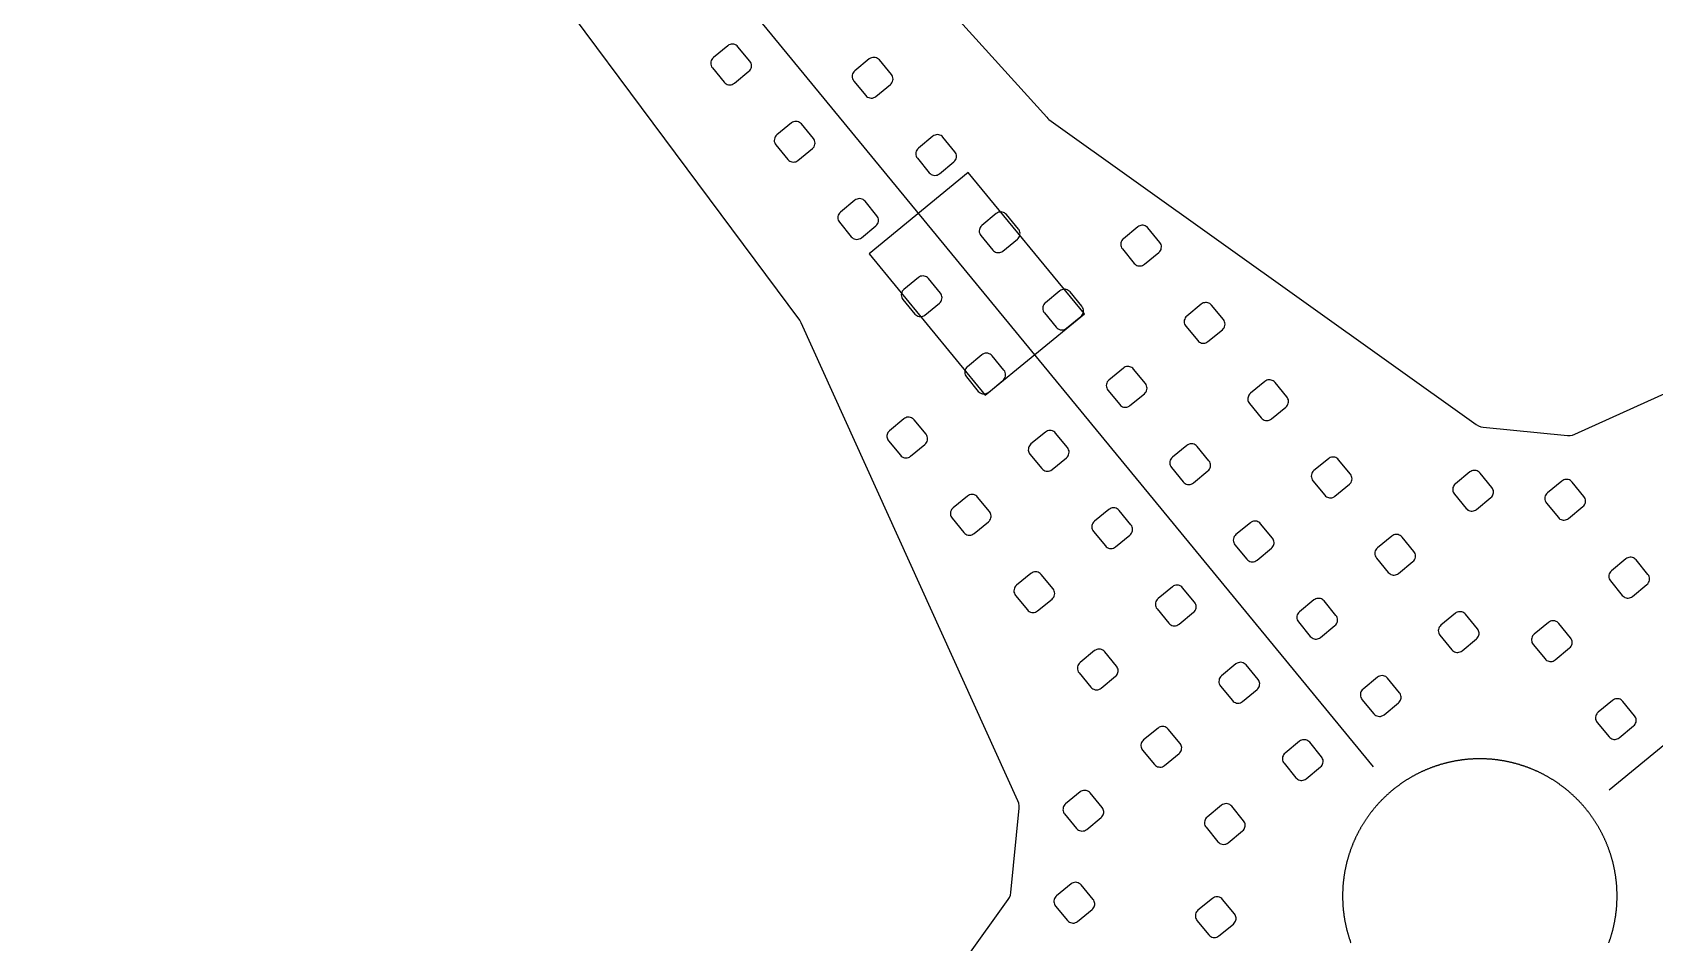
# Model space of a CAD drawing. Header units: millimetres. Extents: x -573 to 573, y -334 to 241.
# Drawn here: x -532.7 to -307.6, y -6.5 to 119.9 of the extents above; entities that cross this region are included whole.
import ezdxf

# ---------------------------------------------------------------- set-up
doc = ezdxf.new("R2010")
doc.units = ezdxf.units.MM
for name, color, linetype in [('LED_STRIP', 30, 'Continuous'), ('OUTLINE', 7, 'Continuous'), ('SENSOR_UNDER', 6, 'Continuous')]:
    doc.layers.add(name, color=color, linetype=linetype)

msp = doc.modelspace()

# ---------------------------------------------------------------- linework, layer by layer
at = {"layer": 'LED_STRIP'}
for points in [[(-346.59, 17.96), (-520.44, 229.61)], [(-313.87, 14.75), (-102.22, 188.61)]]:
    msp.add_lwpolyline(points, dxfattribs=at)
at = {"layer": 'OUTLINE'}
for points in [[(-511.71, 240.39), (-391.95, 108.13), (-391.8, 107.98), (-391.63, 107.85), (-332.34, 65.46), (-332.04, 65.28), (-331.71, 65.16), (-331.37, 65.09), (-319.65, 63.94), (-319.3, 63.94), (-318.96, 64), (-318.63, 64.11), (-252.23, 94.18)], [(-439.68, -59.8), (-397.29, -0.5), (-397.11, -0.2), (-397.11, -0.2), (-396.99, 0.13), (-396.93, 0.47), (-395.78, 12.18), (-395.78, 12.53), (-395.83, 12.88), (-395.95, 13.2), (-426.02, 79.6), (-426.11, 79.79), (-426.23, 79.97), (-532.71, 223.14)], [(-313.93, -6.52), (-313.91, -6.44), (-313.88, -6.36), (-313.85, -6.28), (-313.82, -6.2), (-313.8, -6.12), (-313.77, -6.04), (-313.74, -5.97), (-313.72, -5.89), (-313.69, -5.81), (-313.67, -5.73), (-313.64, -5.65), (-313.62, -5.57), (-313.59, -5.49), (-313.57, -5.41), (-313.55, -5.33), (-313.52, -5.25), (-313.5, -5.17), (-313.48, -5.09), (-313.46, -5.01), (-313.43, -4.93), (-313.41, -4.85), (-313.39, -4.77), (-313.37, -4.69), (-313.35, -4.61), (-313.33, -4.53), (-313.31, -4.45), (-313.29, -4.37), (-313.27, -4.29), (-313.26, -4.2), (-313.24, -4.12), (-313.22, -4.04), (-313.2, -3.96), (-313.19, -3.88), (-313.17, -3.8), (-313.15, -3.72), (-313.14, -3.63), (-313.12, -3.55), (-313.1, -3.47), (-313.09, -3.39), (-313.08, -3.31), (-313.06, -3.23), (-313.05, -3.14), (-313.03, -3.06), (-313.02, -2.98), (-313.01, -2.9), (-313, -2.82), (-312.98, -2.73), (-312.97, -2.65), (-312.96, -2.57), (-312.95, -2.49), (-312.94, -2.4), (-312.93, -2.32), (-312.92, -2.24), (-312.91, -2.16), (-312.9, -2.07), (-312.89, -1.99), (-312.88, -1.91), (-312.87, -1.83), (-312.87, -1.74), (-312.86, -1.66), (-312.85, -1.58), (-312.84, -1.49), (-312.84, -1.41), (-312.83, -1.33), (-312.83, -1.25), (-312.82, -1.16), (-312.82, -1.08), (-312.81, -1), (-312.81, -0.91), (-312.8, -0.83), (-312.8, -0.75), (-312.8, -0.66), (-312.79, -0.58), (-312.79, -0.5), (-312.79, -0.42), (-312.79, -0.33), (-312.79, -0.25), (-312.79, -0.17), (-312.79, -0.08), (-312.79, 0), (-312.79, 0.08), (-312.79, 0.17), (-312.79, 0.17), (-312.79, 0.25), (-312.79, 0.33), (-312.79, 0.42), (-312.79, 0.5), (-312.79, 0.58), (-312.8, 0.66), (-312.8, 0.75), (-312.8, 0.83), (-312.81, 0.91), (-312.81, 1), (-312.82, 1.08), (-312.82, 1.16), (-312.83, 1.25), (-312.83, 1.33), (-312.84, 1.41), (-312.84, 1.49), (-312.85, 1.58), (-312.86, 1.66), (-312.87, 1.74), (-312.87, 1.83), (-312.88, 1.91), (-312.89, 1.99), (-312.9, 2.07), (-312.91, 2.16), (-312.92, 2.24), (-312.93, 2.32), (-312.94, 2.4), (-312.95, 2.49), (-312.96, 2.57), (-312.97, 2.65), (-312.98, 2.73), (-313, 2.82), (-313.01, 2.9), (-313.02, 2.98), (-313.03, 3.06), (-313.05, 3.14), (-313.06, 3.23), (-313.08, 3.31), (-313.09, 3.39), (-313.1, 3.47), (-313.12, 3.55), (-313.14, 3.63), (-313.15, 3.72), (-313.17, 3.8), (-313.19, 3.88), (-313.2, 3.96), (-313.22, 4.04), (-313.24, 4.12), (-313.26, 4.2), (-313.27, 4.29), (-313.29, 4.37), (-313.31, 4.45), (-313.33, 4.53), (-313.35, 4.61), (-313.37, 4.69), (-313.39, 4.77), (-313.41, 4.85), (-313.43, 4.93), (-313.46, 5.01), (-313.48, 5.09), (-313.5, 5.17), (-313.52, 5.25), (-313.55, 5.33), (-313.57, 5.41), (-313.59, 5.49), (-313.62, 5.57), (-313.64, 5.65), (-313.67, 5.73), (-313.69, 5.81), (-313.72, 5.89), (-313.74, 5.97), (-313.77, 6.04), (-313.8, 6.12), (-313.82, 6.2), (-313.85, 6.28), (-313.88, 6.36), (-313.91, 6.44), (-313.93, 6.52), (-313.96, 6.59), (-313.99, 6.67), (-314.02, 6.75), (-314.05, 6.83), (-314.08, 6.9), (-314.11, 6.98), (-314.14, 7.06), (-314.17, 7.14), (-314.2, 7.21), (-314.24, 7.29), (-314.27, 7.37), (-314.3, 7.44), (-314.33, 7.52), (-314.37, 7.6), (-314.4, 7.67), (-314.43, 7.75), (-314.47, 7.82), (-314.5, 7.9), (-314.54, 7.98), (-314.57, 8.05), (-314.61, 8.13), (-314.64, 8.2), (-314.68, 8.28), (-314.71, 8.35), (-314.75, 8.43), (-314.79, 8.5), (-314.82, 8.57), (-314.86, 8.65), (-314.9, 8.72), (-314.94, 8.8), (-314.98, 8.87), (-315.02, 8.94), (-315.05, 9.02), (-315.09, 9.09), (-315.13, 9.16), (-315.17, 9.24), (-315.21, 9.31), (-315.26, 9.38), (-315.3, 9.45), (-315.34, 9.53), (-315.38, 9.6), (-315.42, 9.67), (-315.46, 9.74), (-315.51, 9.81), (-315.55, 9.88), (-315.59, 9.95), (-315.64, 10.02), (-315.68, 10.09), (-315.72, 10.17), (-315.77, 10.24), (-315.81, 10.31), (-315.86, 10.38), (-315.9, 10.44), (-315.95, 10.51), (-316, 10.58), (-316.04, 10.65), (-316.09, 10.72), (-316.14, 10.79), (-316.18, 10.86), (-316.23, 10.93), (-316.28, 10.99), (-316.33, 11.06), (-316.38, 11.13), (-316.42, 11.2), (-316.47, 11.26), (-316.52, 11.33), (-316.57, 11.4), (-316.62, 11.46), (-316.67, 11.53), (-316.72, 11.6), (-316.77, 11.66), (-316.82, 11.73), (-316.88, 11.79), (-316.93, 11.86), (-316.98, 11.92), (-317.03, 11.99), (-317.08, 12.05), (-317.14, 12.12), (-317.19, 12.18), (-317.24, 12.25), (-317.3, 12.31), (-317.35, 12.37), (-317.4, 12.44), (-317.46, 12.5), (-317.51, 12.56), (-317.57, 12.62), (-317.62, 12.69), (-317.68, 12.75), (-317.73, 12.81), (-317.79, 12.87), (-317.85, 12.93), (-317.9, 12.99), (-317.96, 13.05), (-318.02, 13.11), (-318.07, 13.17), (-318.13, 13.23), (-318.19, 13.29), (-318.25, 13.35), (-318.31, 13.41), (-318.37, 13.47), (-318.42, 13.53), (-318.48, 13.59), (-318.54, 13.65), (-318.6, 13.7), (-318.66, 13.76), (-318.72, 13.82), (-318.78, 13.88), (-318.84, 13.93), (-318.9, 13.99), (-318.97, 14.05), (-319.03, 14.1), (-319.09, 14.16), (-319.15, 14.21), (-319.21, 14.27), (-319.28, 14.32), (-319.34, 14.38), (-319.4, 14.43), (-319.46, 14.49), (-319.53, 14.54), (-319.59, 14.59), (-319.65, 14.65), (-319.72, 14.7), (-319.78, 14.75), (-319.85, 14.8), (-319.91, 14.86), (-319.98, 14.91), (-320.04, 14.96), (-320.11, 15.01), (-320.17, 15.06), (-320.24, 15.11), (-320.31, 15.16), (-320.37, 15.21), (-320.44, 15.26), (-320.5, 15.31), (-320.57, 15.36), (-320.64, 15.41), (-320.71, 15.46), (-320.77, 15.51), (-320.84, 15.56), (-320.91, 15.6), (-320.98, 15.65), (-321.05, 15.7), (-321.11, 15.75), (-321.18, 15.79), (-321.25, 15.84), (-321.32, 15.89), (-321.39, 15.93), (-321.46, 15.98), (-321.53, 16.02), (-321.6, 16.07), (-321.67, 16.11), (-321.74, 16.16), (-321.81, 16.2), (-321.88, 16.24), (-321.95, 16.29), (-322.02, 16.33), (-322.1, 16.37), (-322.17, 16.41), (-322.24, 16.46), (-322.31, 16.5), (-322.38, 16.54), (-322.46, 16.58), (-322.53, 16.62), (-322.6, 16.66), (-322.67, 16.7), (-322.75, 16.74), (-322.82, 16.78), (-322.89, 16.82), (-322.97, 16.86), (-323.04, 16.9), (-323.11, 16.94), (-323.19, 16.97), (-323.26, 17.01), (-323.34, 17.05), (-323.41, 17.09), (-323.48, 17.12), (-323.56, 17.16), (-323.63, 17.19), (-323.71, 17.23), (-323.78, 17.27), (-323.86, 17.3), (-323.94, 17.33), (-324.01, 17.37), (-324.09, 17.4), (-324.16, 17.44), (-324.24, 17.47), (-324.32, 17.5), (-324.39, 17.54), (-324.47, 17.57), (-324.55, 17.6), (-324.62, 17.63), (-324.7, 17.66), (-324.78, 17.69), (-324.85, 17.72), (-324.93, 17.75), (-325.01, 17.78), (-325.09, 17.81), (-325.16, 17.84), (-325.24, 17.87), (-325.32, 17.9), (-325.4, 17.93), (-325.48, 17.96), (-325.56, 17.98), (-325.63, 18.01), (-325.71, 18.04), (-325.79, 18.07), (-325.87, 18.09), (-325.95, 18.12), (-326.03, 18.14), (-326.11, 18.17), (-326.19, 18.19), (-326.27, 18.22), (-326.35, 18.24), (-326.43, 18.27), (-326.51, 18.29), (-326.58, 18.31), (-326.66, 18.33), (-326.74, 18.36), (-326.83, 18.38), (-326.91, 18.4), (-326.99, 18.42), (-327.07, 18.44), (-327.15, 18.46), (-327.23, 18.48), (-327.31, 18.5), (-327.39, 18.52), (-327.47, 18.54), (-327.55, 18.56), (-327.63, 18.58), (-327.71, 18.6), (-327.79, 18.62), (-327.88, 18.63), (-327.96, 18.65), (-328.04, 18.67), (-328.12, 18.68), (-328.2, 18.7), (-328.28, 18.72), (-328.36, 18.73), (-328.45, 18.75), (-328.53, 18.76), (-328.61, 18.77), (-328.69, 18.79), (-328.77, 18.8), (-328.86, 18.82), (-328.94, 18.83), (-329.02, 18.84), (-329.1, 18.85), (-329.18, 18.86), (-329.27, 18.88), (-329.35, 18.89), (-329.43, 18.9), (-329.51, 18.91), (-329.6, 18.92), (-329.68, 18.93), (-329.76, 18.94), (-329.84, 18.95), (-329.93, 18.95), (-330.01, 18.96), (-330.09, 18.97), (-330.18, 18.98), (-330.26, 18.98), (-330.34, 18.99), (-330.42, 19), (-330.51, 19), (-330.59, 19.01), (-330.67, 19.01), (-330.76, 19.02), (-330.84, 19.02), (-330.92, 19.03), (-331, 19.03), (-331.09, 19.04), (-331.17, 19.04), (-331.25, 19.04), (-331.34, 19.04), (-331.42, 19.05), (-331.5, 19.05), (-331.59, 19.05), (-331.67, 19.05), (-331.75, 19.05), (-331.84, 19.05), (-331.92, 19.05), (-332, 19.05), (-332.09, 19.05), (-332.17, 19.05), (-332.25, 19.05), (-332.33, 19.04), (-332.42, 19.04), (-332.5, 19.04), (-332.58, 19.04), (-332.67, 19.03), (-332.75, 19.03), (-332.83, 19.02), (-332.92, 19.02), (-333, 19.01), (-333.08, 19.01), (-333.16, 19), (-333.25, 19), (-333.33, 18.99), (-333.41, 18.98), (-333.5, 18.98), (-333.58, 18.97), (-333.66, 18.96), (-333.74, 18.95), (-333.83, 18.95), (-333.91, 18.94), (-333.99, 18.93), (-334.07, 18.92), (-334.16, 18.91), (-334.24, 18.9), (-334.32, 18.89), (-334.4, 18.88), (-334.49, 18.86), (-334.57, 18.85), (-334.65, 18.84), (-334.73, 18.83), (-334.82, 18.82), (-334.9, 18.8), (-334.98, 18.79), (-335.06, 18.77), (-335.14, 18.76), (-335.23, 18.75), (-335.31, 18.73), (-335.39, 18.72), (-335.47, 18.7), (-335.55, 18.68), (-335.63, 18.67), (-335.72, 18.65), (-335.8, 18.63), (-335.88, 18.62), (-335.96, 18.6), (-336.04, 18.58), (-336.12, 18.56), (-336.2, 18.54), (-336.28, 18.52), (-336.36, 18.5), (-336.44, 18.48), (-336.53, 18.46), (-336.61, 18.44), (-336.69, 18.42), (-336.77, 18.4), (-336.85, 18.38), (-336.93, 18.36), (-337.01, 18.33), (-337.09, 18.31), (-337.17, 18.29), (-337.25, 18.27), (-337.33, 18.24), (-337.41, 18.22), (-337.48, 18.19), (-337.56, 18.17), (-337.64, 18.14), (-337.72, 18.12), (-337.8, 18.09), (-337.88, 18.07), (-337.96, 18.04), (-338.04, 18.01), (-338.12, 17.98), (-338.19, 17.96), (-338.27, 17.93), (-338.35, 17.9), (-338.43, 17.87), (-338.51, 17.84), (-338.59, 17.81), (-338.66, 17.78), (-338.74, 17.75), (-338.82, 17.72), (-338.89, 17.69), (-338.97, 17.66), (-339.05, 17.63), (-339.13, 17.6), (-339.2, 17.57), (-339.28, 17.54), (-339.36, 17.5), (-339.43, 17.47), (-339.51, 17.44), (-339.58, 17.4), (-339.66, 17.37), (-339.74, 17.33), (-339.81, 17.3), (-339.89, 17.27), (-339.96, 17.23), (-340.04, 17.19), (-340.11, 17.16), (-340.19, 17.12), (-340.26, 17.09), (-340.34, 17.05), (-340.41, 17.01), (-340.48, 16.97), (-340.56, 16.94), (-340.63, 16.9), (-340.71, 16.86), (-340.78, 16.82), (-340.85, 16.78), (-340.93, 16.74), (-341, 16.7), (-341.07, 16.66), (-341.14, 16.62), (-341.22, 16.58), (-341.29, 16.54), (-341.36, 16.5), (-341.43, 16.46), (-341.5, 16.41), (-341.58, 16.37), (-341.65, 16.33), (-341.72, 16.29), (-341.79, 16.24), (-341.86, 16.2), (-341.93, 16.16), (-342, 16.11), (-342.07, 16.07), (-342.14, 16.02), (-342.21, 15.98), (-342.28, 15.93), (-342.35, 15.89), (-342.42, 15.84), (-342.49, 15.79), (-342.56, 15.75), (-342.63, 15.7), (-342.69, 15.65), (-342.76, 15.6), (-342.83, 15.56), (-342.9, 15.51), (-342.97, 15.46), (-343.03, 15.41), (-343.1, 15.36), (-343.17, 15.31), (-343.23, 15.26), (-343.3, 15.21), (-343.37, 15.16), (-343.43, 15.11), (-343.5, 15.06), (-343.56, 15.01), (-343.63, 14.96), (-343.69, 14.91), (-343.76, 14.86), (-343.82, 14.8), (-343.89, 14.75), (-343.95, 14.7), (-344.02, 14.65), (-344.08, 14.59), (-344.14, 14.54), (-344.21, 14.49), (-344.27, 14.43), (-344.33, 14.38), (-344.4, 14.32), (-344.46, 14.27), (-344.52, 14.21), (-344.58, 14.16), (-344.64, 14.1), (-344.71, 14.05), (-344.77, 13.99), (-344.83, 13.93), (-344.89, 13.88), (-344.95, 13.82), (-345.01, 13.76), (-345.07, 13.7), (-345.13, 13.65), (-345.19, 13.59), (-345.25, 13.53), (-345.31, 13.47), (-345.36, 13.41), (-345.42, 13.35), (-345.48, 13.29), (-345.54, 13.23), (-345.6, 13.17), (-345.65, 13.11), (-345.71, 13.05), (-345.77, 12.99), (-345.82, 12.93), (-345.88, 12.87), (-345.94, 12.81), (-345.99, 12.75), (-346.05, 12.69), (-346.1, 12.62), (-346.16, 12.56), (-346.21, 12.5), (-346.27, 12.44), (-346.32, 12.37), (-346.38, 12.31), (-346.43, 12.25), (-346.48, 12.18), (-346.54, 12.12), (-346.59, 12.05), (-346.64, 11.99), (-346.69, 11.92), (-346.74, 11.86), (-346.8, 11.79), (-346.85, 11.73), (-346.9, 11.66), (-346.95, 11.6), (-347, 11.53), (-347.05, 11.46), (-347.1, 11.4), (-347.15, 11.33), (-347.2, 11.26), (-347.25, 11.2), (-347.3, 11.13), (-347.34, 11.06), (-347.39, 10.99), (-347.44, 10.93), (-347.49, 10.86), (-347.54, 10.79), (-347.58, 10.72), (-347.63, 10.65), (-347.68, 10.58), (-347.72, 10.51), (-347.77, 10.44), (-347.81, 10.38), (-347.86, 10.31), (-347.9, 10.24), (-347.95, 10.17), (-347.99, 10.09), (-348.04, 10.02), (-348.08, 9.95), (-348.12, 9.88), (-348.16, 9.81), (-348.21, 9.74), (-348.25, 9.67), (-348.29, 9.6), (-348.33, 9.53), (-348.38, 9.45), (-348.42, 9.38), (-348.46, 9.31), (-348.5, 9.24), (-348.54, 9.16), (-348.58, 9.09), (-348.62, 9.02), (-348.66, 8.94), (-348.69, 8.87), (-348.73, 8.8), (-348.77, 8.72), (-348.81, 8.65), (-348.85, 8.57), (-348.88, 8.5), (-348.92, 8.43), (-348.96, 8.35), (-348.99, 8.28), (-349.03, 8.2), (-349.07, 8.13), (-349.1, 8.05), (-349.14, 7.98), (-349.17, 7.9), (-349.2, 7.82), (-349.24, 7.75), (-349.27, 7.67), (-349.31, 7.6), (-349.34, 7.52), (-349.37, 7.44), (-349.4, 7.37), (-349.44, 7.29), (-349.47, 7.21), (-349.5, 7.14), (-349.53, 7.06), (-349.56, 6.98), (-349.59, 6.9), (-349.62, 6.83), (-349.65, 6.75), (-349.68, 6.67), (-349.71, 6.59), (-349.74, 6.52), (-349.77, 6.44), (-349.79, 6.36), (-349.82, 6.28), (-349.85, 6.2), (-349.87, 6.12), (-349.9, 6.04), (-349.93, 5.97), (-349.95, 5.89), (-349.98, 5.81), (-350, 5.73), (-350.03, 5.65), (-350.05, 5.57), (-350.08, 5.49), (-350.1, 5.41), (-350.12, 5.33), (-350.15, 5.25), (-350.17, 5.17), (-350.19, 5.09), (-350.22, 5.01), (-350.24, 4.93), (-350.26, 4.85), (-350.28, 4.77), (-350.3, 4.69), (-350.32, 4.61), (-350.34, 4.53), (-350.36, 4.45), (-350.38, 4.37), (-350.4, 4.29), (-350.42, 4.2), (-350.43, 4.12), (-350.45, 4.04), (-350.47, 3.96), (-350.49, 3.88), (-350.5, 3.8), (-350.52, 3.72), (-350.54, 3.63), (-350.55, 3.55), (-350.57, 3.47), (-350.58, 3.39), (-350.6, 3.31), (-350.61, 3.23), (-350.62, 3.14), (-350.64, 3.06), (-350.65, 2.98), (-350.66, 2.9), (-350.68, 2.82), (-350.69, 2.73), (-350.7, 2.65), (-350.71, 2.57), (-350.72, 2.49), (-350.73, 2.4), (-350.74, 2.32), (-350.75, 2.24), (-350.76, 2.16), (-350.77, 2.07), (-350.78, 1.99), (-350.79, 1.91), (-350.8, 1.83), (-350.81, 1.74), (-350.81, 1.66), (-350.82, 1.58), (-350.83, 1.49), (-350.83, 1.41), (-350.84, 1.33), (-350.85, 1.25), (-350.85, 1.16), (-350.86, 1.08), (-350.86, 1), (-350.86, 0.91), (-350.87, 0.83), (-350.87, 0.75), (-350.87, 0.66), (-350.88, 0.58), (-350.88, 0.5), (-350.88, 0.42), (-350.88, 0.33), (-350.88, 0.25), (-350.89, 0.17), (-350.89, 0.08), (-350.89, 0), (-350.89, -0.08), (-350.89, -0.17), (-350.88, -0.25), (-350.88, -0.33), (-350.88, -0.42), (-350.88, -0.5), (-350.88, -0.58), (-350.87, -0.66), (-350.87, -0.75), (-350.87, -0.83), (-350.86, -0.91), (-350.86, -1), (-350.86, -1.08), (-350.85, -1.16), (-350.85, -1.25), (-350.84, -1.33), (-350.83, -1.41), (-350.83, -1.49), (-350.82, -1.58), (-350.81, -1.66), (-350.81, -1.74), (-350.8, -1.83), (-350.79, -1.91), (-350.78, -1.99), (-350.77, -2.07), (-350.76, -2.16), (-350.75, -2.24), (-350.74, -2.32), (-350.73, -2.4), (-350.72, -2.49), (-350.71, -2.57), (-350.7, -2.65), (-350.69, -2.73), (-350.68, -2.82), (-350.66, -2.9), (-350.65, -2.98), (-350.64, -3.06), (-350.62, -3.14), (-350.61, -3.23), (-350.6, -3.31), (-350.58, -3.39), (-350.57, -3.47), (-350.55, -3.55), (-350.54, -3.63), (-350.52, -3.72), (-350.5, -3.8), (-350.49, -3.88), (-350.47, -3.96), (-350.45, -4.04), (-350.43, -4.12), (-350.42, -4.2), (-350.4, -4.29), (-350.38, -4.37), (-350.36, -4.45), (-350.34, -4.53), (-350.32, -4.61), (-350.3, -4.69), (-350.28, -4.77), (-350.26, -4.85), (-350.24, -4.93), (-350.22, -5.01), (-350.19, -5.09), (-350.17, -5.17), (-350.15, -5.25), (-350.12, -5.33), (-350.1, -5.41), (-350.08, -5.49), (-350.05, -5.57), (-350.03, -5.65), (-350, -5.73), (-349.98, -5.81), (-349.95, -5.89), (-349.93, -5.97), (-349.9, -6.04), (-349.87, -6.12), (-349.85, -6.2), (-349.82, -6.28), (-349.79, -6.36), (-349.77, -6.44), (-349.74, -6.52)]]:
    msp.add_lwpolyline(points, dxfattribs=at)
for points in [[(-436.28, 112.71), (-436.11, 112.66), (-435.94, 112.65), (-435.76, 112.66), (-435.59, 112.7), (-435.44, 112.77), (-435.29, 112.87), (-433.28, 114.52), (-433.16, 114.65), (-433.06, 114.79), (-432.98, 114.94), (-432.93, 115.11), (-432.92, 115.29), (-432.93, 115.46), (-432.97, 115.63), (-433.05, 115.79), (-433.14, 115.93), (-434.8, 117.94), (-434.92, 118.06), (-435.06, 118.17), (-435.22, 118.24), (-435.38, 118.29), (-435.56, 118.31), (-435.73, 118.29), (-435.9, 118.25), (-436.06, 118.18), (-436.2, 118.08), (-438.21, 116.43), (-438.34, 116.31), (-438.44, 116.16), (-438.51, 116.01), (-438.56, 115.84), (-438.58, 115.67), (-438.56, 115.49), (-438.52, 115.32), (-438.45, 115.16), (-438.35, 115.02), (-436.7, 113.01), (-436.58, 112.89), (-436.44, 112.79), (-436.28, 112.71)], [(-416.64, 110.86), (-416.48, 110.82), (-416.3, 110.8), (-416.13, 110.81), (-415.96, 110.86), (-415.8, 110.93), (-415.66, 111.03), (-413.65, 112.68), (-413.52, 112.8), (-413.42, 112.94), (-413.35, 113.1), (-413.3, 113.27), (-413.28, 113.44), (-413.3, 113.61), (-413.34, 113.78), (-413.41, 113.94), (-413.51, 114.08), (-415.16, 116.09), (-415.28, 116.22), (-415.43, 116.32), (-415.58, 116.4), (-415.75, 116.44), (-415.92, 116.46), (-416.1, 116.45), (-416.27, 116.4), (-416.42, 116.33), (-416.57, 116.23), (-418.58, 114.58), (-418.7, 114.46), (-418.8, 114.32), (-418.88, 114.16), (-418.93, 113.99), (-418.94, 113.82), (-418.93, 113.65), (-418.89, 113.48), (-418.81, 113.32), (-418.72, 113.17), (-417.07, 111.17), (-416.94, 111.04), (-416.8, 110.94), (-416.64, 110.86)], [(-427.3, 101.93), (-427.12, 101.91), (-426.95, 101.93), (-426.78, 101.97), (-426.62, 102.04), (-426.48, 102.14), (-424.47, 103.79), (-424.34, 103.91), (-424.24, 104.05), (-424.17, 104.21), (-424.12, 104.38), (-424.1, 104.55), (-424.12, 104.73), (-424.16, 104.9), (-424.23, 105.05), (-424.33, 105.2), (-425.98, 107.21), (-426.1, 107.33), (-426.24, 107.43), (-426.4, 107.51), (-426.57, 107.56), (-426.74, 107.57), (-426.92, 107.56), (-427.08, 107.52), (-427.24, 107.44), (-427.39, 107.35), (-429.4, 105.7), (-429.52, 105.57), (-429.62, 105.43), (-429.7, 105.27), (-429.74, 105.11), (-429.76, 104.93), (-429.75, 104.76), (-429.7, 104.59), (-429.63, 104.43), (-429.53, 104.29), (-427.88, 102.28), (-427.76, 102.15), (-427.62, 102.05), (-427.46, 101.98), (-427.3, 101.93)], [(-407.83, 100.13), (-407.66, 100.08), (-407.49, 100.07), (-407.31, 100.08), (-407.14, 100.12), (-406.99, 100.2), (-406.84, 100.29), (-404.83, 101.94), (-404.71, 102.07), (-404.61, 102.21), (-404.53, 102.37), (-404.49, 102.53), (-404.47, 102.71), (-404.48, 102.88), (-404.52, 103.05), (-404.6, 103.21), (-404.7, 103.35), (-406.35, 105.36), (-406.47, 105.49), (-406.61, 105.59), (-406.77, 105.66), (-406.93, 105.71), (-407.11, 105.73), (-407.28, 105.71), (-407.45, 105.67), (-407.61, 105.6), (-407.75, 105.5), (-409.76, 103.85), (-409.89, 103.73), (-409.99, 103.59), (-410.06, 103.43), (-410.11, 103.26), (-410.13, 103.09), (-410.11, 102.91), (-410.07, 102.74), (-410, 102.59), (-409.9, 102.44), (-408.25, 100.43), (-408.13, 100.31), (-407.99, 100.21), (-407.83, 100.13)], [(-418.65, 91.25), (-418.48, 91.2), (-418.31, 91.18), (-418.13, 91.19), (-417.96, 91.24), (-417.8, 91.31), (-417.66, 91.41), (-415.65, 93.06), (-415.53, 93.18), (-415.43, 93.32), (-415.35, 93.48), (-415.3, 93.65), (-415.29, 93.82), (-415.3, 93.99), (-415.34, 94.16), (-415.42, 94.32), (-415.51, 94.47), (-417.16, 96.48), (-417.29, 96.6), (-417.43, 96.7), (-417.58, 96.78), (-417.75, 96.82), (-417.93, 96.84), (-418.1, 96.83), (-418.27, 96.78), (-418.43, 96.71), (-418.57, 96.61), (-420.58, 94.96), (-420.7, 94.84), (-420.81, 94.7), (-420.88, 94.54), (-420.93, 94.37), (-420.95, 94.2), (-420.93, 94.03), (-420.89, 93.86), (-420.82, 93.7), (-420.72, 93.56), (-419.07, 91.55), (-418.95, 91.42), (-418.8, 91.32), (-418.65, 91.25)], [(-398.76, 89.34), (-398.6, 89.34), (-398.45, 89.36), (-398.3, 89.4), (-398.16, 89.47), (-398.03, 89.56), (-396.02, 91.21), (-395.9, 91.32), (-395.81, 91.45), (-395.74, 91.58), (-395.68, 91.73), (-395.66, 91.89), (-395.65, 92.04), (-395.68, 92.2), (-395.72, 92.35), (-395.79, 92.49), (-395.88, 92.62), (-397.53, 94.63), (-397.65, 94.75), (-397.79, 94.86), (-397.95, 94.93), (-398.12, 94.98), (-398.29, 94.99), (-398.47, 94.98), (-398.63, 94.94), (-398.79, 94.87), (-398.94, 94.77), (-400.95, 93.12), (-401.07, 92.99), (-401.17, 92.85), (-401.25, 92.7), (-401.29, 92.53), (-401.31, 92.35), (-401.3, 92.18), (-401.25, 92.01), (-401.18, 91.85), (-401.08, 91.71), (-399.43, 89.7), (-399.33, 89.59), (-399.2, 89.49), (-399.06, 89.42), (-398.91, 89.37), (-398.76, 89.34)], [(-379.28, 87.52), (-379.13, 87.49), (-378.97, 87.49), (-378.81, 87.51), (-378.66, 87.56), (-378.52, 87.63), (-378.39, 87.72), (-376.38, 89.37), (-376.26, 89.49), (-376.16, 89.63), (-376.08, 89.79), (-376.04, 89.96), (-376.02, 90.13), (-376.03, 90.3), (-376.08, 90.47), (-376.15, 90.63), (-376.25, 90.77), (-377.9, 92.78), (-378, 92.9), (-378.13, 92.99), (-378.27, 93.06), (-378.42, 93.12), (-378.57, 93.14), (-378.73, 93.15), (-378.88, 93.12), (-379.03, 93.08), (-379.17, 93.01), (-379.3, 92.92), (-381.31, 91.27), (-381.44, 91.15), (-381.54, 91.01), (-381.61, 90.85), (-381.66, 90.68), (-381.68, 90.51), (-381.66, 90.33), (-381.62, 90.17), (-381.55, 90.01), (-381.45, 89.86), (-379.8, 87.85), (-379.69, 87.74), (-379.57, 87.65), (-379.43, 87.57), (-379.28, 87.52)], [(-409.83, 80.51), (-409.66, 80.47), (-409.49, 80.45), (-409.32, 80.46), (-409.15, 80.51), (-408.99, 80.58), (-408.84, 80.68), (-406.84, 82.33), (-406.71, 82.45), (-406.61, 82.59), (-406.53, 82.75), (-406.49, 82.92), (-406.47, 83.09), (-406.48, 83.26), (-406.53, 83.43), (-406.6, 83.59), (-406.7, 83.73), (-408.35, 85.74), (-408.47, 85.87), (-408.61, 85.97), (-408.77, 86.04), (-408.94, 86.09), (-409.11, 86.11), (-409.28, 86.09), (-409.45, 86.05), (-409.61, 85.98), (-409.76, 85.88), (-411.76, 84.23), (-411.89, 84.11), (-411.99, 83.97), (-412.07, 83.81), (-412.11, 83.64), (-412.13, 83.47), (-412.12, 83.29), (-412.07, 83.13), (-412, 82.97), (-411.9, 82.82), (-410.25, 80.81), (-410.13, 80.69), (-409.99, 80.59), (-409.83, 80.51)], [(-390.1, 78.63), (-389.94, 78.61), (-389.79, 78.6), (-389.63, 78.63), (-389.48, 78.67), (-389.34, 78.74), (-389.21, 78.83), (-387.2, 80.48), (-387.08, 80.6), (-386.98, 80.74), (-386.9, 80.9), (-386.85, 81.07), (-386.84, 81.24), (-386.85, 81.42), (-386.89, 81.59), (-386.97, 81.74), (-387.06, 81.89), (-388.71, 83.9), (-388.82, 84.01), (-388.95, 84.1), (-389.09, 84.18), (-389.23, 84.23), (-389.39, 84.26), (-389.55, 84.26), (-389.7, 84.24), (-389.85, 84.19), (-389.99, 84.12), (-390.12, 84.03), (-392.13, 82.38), (-392.26, 82.26), (-392.36, 82.12), (-392.43, 81.96), (-392.48, 81.8), (-392.5, 81.62), (-392.48, 81.45), (-392.44, 81.28), (-392.37, 81.12), (-392.27, 80.98), (-390.62, 78.97), (-390.51, 78.85), (-390.38, 78.76), (-390.25, 78.69), (-390.1, 78.63)], [(-370.46, 76.79), (-370.31, 76.76), (-370.15, 76.76), (-370, 76.78), (-369.85, 76.83), (-369.71, 76.89), (-369.58, 76.98), (-367.57, 78.63), (-367.44, 78.76), (-367.34, 78.9), (-367.27, 79.05), (-367.22, 79.22), (-367.2, 79.4), (-367.22, 79.57), (-367.26, 79.74), (-367.33, 79.9), (-367.43, 80.04), (-369.08, 82.05), (-369.19, 82.16), (-369.31, 82.26), (-369.45, 82.33), (-369.6, 82.38), (-369.76, 82.41), (-369.91, 82.41), (-370.07, 82.39), (-370.22, 82.35), (-370.36, 82.28), (-370.49, 82.19), (-372.5, 80.54), (-372.62, 80.42), (-372.72, 80.27), (-372.8, 80.12), (-372.85, 79.95), (-372.86, 79.78), (-372.85, 79.6), (-372.81, 79.43), (-372.73, 79.27), (-372.63, 79.13), (-370.98, 77.12), (-370.88, 77.01), (-370.75, 76.91), (-370.61, 76.84), (-370.46, 76.79)], [(-401.02, 69.78), (-400.85, 69.73), (-400.67, 69.72), (-400.5, 69.73), (-400.33, 69.77), (-400.17, 69.85), (-400.03, 69.94), (-398.02, 71.59), (-397.9, 71.72), (-397.79, 71.86), (-397.72, 72.01), (-397.67, 72.18), (-397.65, 72.36), (-397.67, 72.53), (-397.71, 72.7), (-397.78, 72.86), (-397.88, 73), (-399.53, 75.01), (-399.65, 75.14), (-399.8, 75.24), (-399.95, 75.31), (-400.12, 75.36), (-400.29, 75.38), (-400.47, 75.36), (-400.64, 75.32), (-400.8, 75.25), (-400.94, 75.15), (-402.95, 73.5), (-403.07, 73.38), (-403.18, 73.23), (-403.25, 73.08), (-403.3, 72.91), (-403.31, 72.74), (-403.3, 72.56), (-403.26, 72.39), (-403.19, 72.23), (-403.09, 72.09), (-401.44, 70.08), (-401.31, 69.96), (-401.17, 69.86), (-401.02, 69.78)], [(-381.28, 67.9), (-381.13, 67.87), (-380.97, 67.87), (-380.82, 67.89), (-380.67, 67.94), (-380.52, 68.01), (-380.4, 68.1), (-378.39, 69.75), (-378.26, 69.87), (-378.16, 70.01), (-378.08, 70.17), (-378.04, 70.34), (-378.02, 70.51), (-378.03, 70.68), (-378.08, 70.85), (-378.15, 71.01), (-378.25, 71.16), (-379.9, 73.16), (-380.01, 73.28), (-380.13, 73.37), (-380.27, 73.45), (-380.42, 73.5), (-380.57, 73.52), (-380.73, 73.53), (-380.89, 73.51), (-381.04, 73.46), (-381.18, 73.39), (-381.31, 73.3), (-383.32, 71.65), (-383.44, 71.53), (-383.54, 71.39), (-383.62, 71.23), (-383.66, 71.06), (-383.68, 70.89), (-383.67, 70.72), (-383.62, 70.55), (-383.55, 70.39), (-383.45, 70.24), (-381.8, 68.24), (-381.69, 68.12), (-381.57, 68.03), (-381.43, 67.95), (-381.28, 67.9)], [(-361.75, 66.09), (-361.58, 66.04), (-361.41, 66.02), (-361.23, 66.04), (-361.06, 66.08), (-360.91, 66.15), (-360.76, 66.25), (-358.75, 67.9), (-358.64, 68.01), (-358.54, 68.14), (-358.47, 68.27), (-358.42, 68.42), (-358.39, 68.58), (-358.39, 68.73), (-358.41, 68.89), (-358.46, 69.04), (-358.52, 69.18), (-358.61, 69.31), (-360.26, 71.32), (-360.37, 71.43), (-360.5, 71.53), (-360.64, 71.6), (-360.79, 71.65), (-360.94, 71.68), (-361.1, 71.68), (-361.25, 71.66), (-361.4, 71.61), (-361.54, 71.55), (-361.67, 71.46), (-363.68, 69.81), (-363.79, 69.7), (-363.89, 69.57), (-363.96, 69.43), (-364.01, 69.29), (-364.04, 69.13), (-364.04, 68.97), (-364.02, 68.82), (-363.98, 68.67), (-363.91, 68.53), (-363.82, 68.4), (-362.17, 66.39), (-362.05, 66.26), (-361.91, 66.16), (-361.75, 66.09)], [(-411.83, 60.89), (-411.67, 60.85), (-411.49, 60.83), (-411.32, 60.84), (-411.15, 60.89), (-410.99, 60.96), (-410.85, 61.06), (-408.84, 62.71), (-408.71, 62.83), (-408.61, 62.97), (-408.54, 63.13), (-408.49, 63.3), (-408.47, 63.47), (-408.49, 63.64), (-408.53, 63.81), (-408.6, 63.97), (-408.7, 64.12), (-410.35, 66.12), (-410.46, 66.24), (-410.58, 66.33), (-410.72, 66.41), (-410.87, 66.46), (-411.03, 66.48), (-411.18, 66.49), (-411.34, 66.47), (-411.49, 66.42), (-411.63, 66.35), (-411.76, 66.26), (-413.77, 64.61), (-413.88, 64.5), (-413.98, 64.38), (-414.05, 64.24), (-414.1, 64.09), (-414.13, 63.94), (-414.13, 63.78), (-414.11, 63.62), (-414.06, 63.47), (-414, 63.33), (-413.91, 63.2), (-412.26, 61.2), (-412.13, 61.07), (-411.99, 60.97), (-411.83, 60.89)], [(-392.03, 59), (-391.86, 58.98), (-391.68, 59), (-391.52, 59.04), (-391.36, 59.11), (-391.21, 59.21), (-389.2, 60.86), (-389.08, 60.98), (-388.98, 61.13), (-388.9, 61.28), (-388.86, 61.45), (-388.84, 61.62), (-388.85, 61.8), (-388.9, 61.97), (-388.97, 62.13), (-389.07, 62.27), (-390.72, 64.28), (-390.84, 64.4), (-390.98, 64.5), (-391.14, 64.58), (-391.31, 64.63), (-391.48, 64.64), (-391.65, 64.63), (-391.82, 64.59), (-391.98, 64.51), (-392.12, 64.42), (-394.13, 62.77), (-394.25, 62.66), (-394.34, 62.53), (-394.41, 62.39), (-394.47, 62.25), (-394.49, 62.09), (-394.5, 61.93), (-394.48, 61.78), (-394.43, 61.63), (-394.36, 61.49), (-394.27, 61.36), (-392.62, 59.35), (-392.5, 59.22), (-392.36, 59.12), (-392.2, 59.05), (-392.03, 59)], [(-372.57, 57.2), (-372.4, 57.15), (-372.22, 57.14), (-372.05, 57.15), (-371.88, 57.19), (-371.72, 57.27), (-371.58, 57.37), (-369.57, 59.02), (-369.45, 59.14), (-369.34, 59.28), (-369.27, 59.44), (-369.22, 59.6), (-369.21, 59.78), (-369.22, 59.95), (-369.26, 60.12), (-369.33, 60.28), (-369.43, 60.42), (-371.08, 62.43), (-371.2, 62.56), (-371.35, 62.66), (-371.5, 62.73), (-371.67, 62.78), (-371.85, 62.8), (-372.02, 62.78), (-372.19, 62.74), (-372.35, 62.67), (-372.49, 62.57), (-374.5, 60.92), (-374.62, 60.8), (-374.73, 60.66), (-374.8, 60.5), (-374.85, 60.33), (-374.86, 60.16), (-374.85, 59.98), (-374.81, 59.81), (-374.74, 59.66), (-374.64, 59.51), (-372.99, 57.5), (-372.87, 57.38), (-372.72, 57.28), (-372.57, 57.2)], [(-352.68, 55.3), (-352.52, 55.29), (-352.37, 55.31), (-352.22, 55.36), (-352.07, 55.43), (-351.95, 55.52), (-349.94, 57.17), (-349.81, 57.29), (-349.71, 57.43), (-349.64, 57.59), (-349.59, 57.76), (-349.57, 57.93), (-349.58, 58.11), (-349.63, 58.27), (-349.7, 58.43), (-349.8, 58.58), (-351.45, 60.59), (-351.56, 60.7), (-351.68, 60.79), (-351.82, 60.87), (-351.97, 60.92), (-352.12, 60.95), (-352.28, 60.95), (-352.44, 60.93), (-352.59, 60.88), (-352.73, 60.81), (-352.86, 60.72), (-354.87, 59.07), (-354.99, 58.95), (-355.09, 58.81), (-355.17, 58.65), (-355.21, 58.48), (-355.23, 58.31), (-355.22, 58.14), (-355.17, 57.97), (-355.1, 57.81), (-355, 57.67), (-353.35, 55.66), (-353.24, 55.54), (-353.12, 55.45), (-352.98, 55.38), (-352.83, 55.32), (-352.68, 55.3)], [(-333.2, 53.48), (-333.04, 53.45), (-332.89, 53.45), (-332.73, 53.47), (-332.58, 53.51), (-332.44, 53.58), (-332.31, 53.67), (-330.3, 55.32), (-330.19, 55.43), (-330.09, 55.56), (-330.02, 55.7), (-329.97, 55.84), (-329.94, 56), (-329.94, 56.15), (-329.96, 56.31), (-330.01, 56.46), (-330.07, 56.6), (-330.16, 56.73), (-331.81, 58.74), (-331.92, 58.85), (-332.05, 58.95), (-332.19, 59.02), (-332.34, 59.07), (-332.49, 59.1), (-332.65, 59.1), (-332.8, 59.08), (-332.95, 59.04), (-333.09, 58.97), (-333.22, 58.88), (-335.23, 57.23), (-335.34, 57.12), (-335.44, 56.99), (-335.51, 56.85), (-335.56, 56.71), (-335.59, 56.55), (-335.59, 56.4), (-335.57, 56.24), (-335.53, 56.09), (-335.46, 55.95), (-335.37, 55.82), (-333.72, 53.81), (-333.61, 53.7), (-333.49, 53.6), (-333.35, 53.53), (-333.2, 53.48)], [(-322.76, 55.55), (-322.8, 55.39), (-322.82, 55.21), (-322.81, 55.04), (-322.76, 54.87), (-322.69, 54.71), (-322.59, 54.57), (-320.94, 52.56), (-320.84, 52.44), (-320.71, 52.35), (-320.57, 52.28), (-320.42, 52.23), (-320.27, 52.2), (-320.11, 52.19), (-319.96, 52.22), (-319.81, 52.26), (-319.67, 52.33), (-319.54, 52.42), (-317.53, 54.07), (-317.4, 54.19), (-317.3, 54.33), (-317.23, 54.49), (-317.18, 54.66), (-317.16, 54.83), (-317.18, 55.01), (-317.22, 55.18), (-317.29, 55.33), (-317.39, 55.48), (-319.04, 57.49), (-319.15, 57.6), (-319.27, 57.69), (-319.41, 57.77), (-319.56, 57.82), (-319.71, 57.85), (-319.87, 57.85), (-320.03, 57.83), (-320.18, 57.78), (-320.32, 57.71), (-320.45, 57.62), (-322.46, 55.97), (-322.58, 55.85), (-322.68, 55.71), (-322.76, 55.55)], [(-403.02, 50.16), (-402.85, 50.11), (-402.68, 50.1), (-402.5, 50.11), (-402.33, 50.15), (-402.18, 50.23), (-402.03, 50.32), (-400.02, 51.98), (-399.91, 52.08), (-399.82, 52.21), (-399.74, 52.35), (-399.69, 52.5), (-399.66, 52.65), (-399.66, 52.81), (-399.68, 52.96), (-399.73, 53.11), (-399.79, 53.25), (-399.88, 53.38), (-401.54, 55.39), (-401.66, 55.52), (-401.8, 55.62), (-401.96, 55.69), (-402.12, 55.74), (-402.3, 55.76), (-402.47, 55.74), (-402.64, 55.7), (-402.8, 55.63), (-402.94, 55.53), (-404.95, 53.88), (-405.06, 53.77), (-405.16, 53.65), (-405.23, 53.51), (-405.28, 53.36), (-405.31, 53.2), (-405.32, 53.05), (-405.29, 52.89), (-405.25, 52.74), (-405.18, 52.6), (-405.09, 52.47), (-403.44, 50.46), (-403.32, 50.34), (-403.18, 50.24), (-403.02, 50.16)], [(-383.38, 48.32), (-383.22, 48.27), (-383.04, 48.25), (-382.87, 48.26), (-382.7, 48.31), (-382.54, 48.38), (-382.4, 48.48), (-380.39, 50.13), (-380.26, 50.25), (-380.16, 50.39), (-380.09, 50.55), (-380.04, 50.72), (-380.02, 50.89), (-380.04, 51.07), (-380.08, 51.23), (-380.15, 51.39), (-380.25, 51.54), (-381.9, 53.55), (-382.02, 53.67), (-382.16, 53.77), (-382.32, 53.85), (-382.49, 53.89), (-382.66, 53.91), (-382.84, 53.9), (-383.01, 53.85), (-383.16, 53.78), (-383.31, 53.68), (-385.32, 52.03), (-385.44, 51.91), (-385.54, 51.77), (-385.62, 51.61), (-385.67, 51.44), (-385.68, 51.27), (-385.67, 51.1), (-385.63, 50.93), (-385.55, 50.77), (-385.46, 50.63), (-383.81, 48.62), (-383.68, 48.49), (-383.54, 48.39), (-383.38, 48.32)], [(-363.75, 46.47), (-363.58, 46.42), (-363.41, 46.41), (-363.24, 46.42), (-363.07, 46.46), (-362.91, 46.53), (-362.76, 46.63), (-360.75, 48.28), (-360.64, 48.39), (-360.55, 48.52), (-360.47, 48.66), (-360.42, 48.8), (-360.39, 48.96), (-360.39, 49.11), (-360.41, 49.27), (-360.46, 49.42), (-360.53, 49.56), (-360.62, 49.69), (-362.27, 51.7), (-362.38, 51.81), (-362.5, 51.91), (-362.64, 51.98), (-362.79, 52.03), (-362.94, 52.06), (-363.1, 52.06), (-363.25, 52.04), (-363.4, 52), (-363.55, 51.93), (-363.67, 51.84), (-365.68, 50.19), (-365.81, 50.07), (-365.91, 49.92), (-365.99, 49.77), (-366.03, 49.6), (-366.05, 49.42), (-366.04, 49.25), (-365.99, 49.08), (-365.92, 48.92), (-365.82, 48.78), (-364.17, 46.77), (-364.05, 46.65), (-363.91, 46.54), (-363.75, 46.47)], [(-344.02, 44.59), (-343.86, 44.56), (-343.71, 44.56), (-343.55, 44.58), (-343.4, 44.63), (-343.26, 44.7), (-343.13, 44.79), (-341.12, 46.44), (-341, 46.56), (-340.89, 46.7), (-340.82, 46.86), (-340.77, 47.03), (-340.76, 47.2), (-340.77, 47.37), (-340.81, 47.54), (-340.88, 47.7), (-340.98, 47.84), (-342.63, 49.85), (-342.74, 49.97), (-342.87, 50.06), (-343.01, 50.13), (-343.15, 50.19), (-343.31, 50.21), (-343.47, 50.22), (-343.62, 50.2), (-343.77, 50.15), (-343.91, 50.08), (-344.04, 49.99), (-346.05, 48.34), (-346.17, 48.22), (-346.28, 48.08), (-346.35, 47.92), (-346.4, 47.75), (-346.41, 47.58), (-346.4, 47.4), (-346.36, 47.24), (-346.29, 47.08), (-346.19, 46.93), (-344.54, 44.92), (-344.43, 44.81), (-344.3, 44.72), (-344.17, 44.64), (-344.02, 44.59)], [(-313.87, 44.74), (-313.92, 44.57), (-313.94, 44.39), (-313.92, 44.22), (-313.88, 44.05), (-313.81, 43.89), (-313.71, 43.75), (-312.06, 41.74), (-311.95, 41.63), (-311.82, 41.53), (-311.69, 41.46), (-311.54, 41.41), (-311.38, 41.38), (-311.23, 41.38), (-311.07, 41.4), (-310.92, 41.44), (-310.78, 41.51), (-310.65, 41.6), (-308.64, 43.25), (-308.52, 43.37), (-308.42, 43.52), (-308.34, 43.67), (-308.29, 43.84), (-308.28, 44.01), (-308.29, 44.19), (-308.33, 44.36), (-308.4, 44.52), (-308.5, 44.66), (-310.15, 46.67), (-310.26, 46.78), (-310.39, 46.88), (-310.53, 46.95), (-310.67, 47), (-310.83, 47.03), (-310.99, 47.03), (-311.14, 47.01), (-311.29, 46.96), (-311.43, 46.9), (-311.56, 46.81), (-313.57, 45.16), (-313.69, 45.03), (-313.8, 44.89), (-313.87, 44.74)], [(-394.2, 39.43), (-394.03, 39.38), (-393.86, 39.37), (-393.69, 39.38), (-393.52, 39.42), (-393.36, 39.49), (-393.22, 39.59), (-391.21, 41.24), (-391.08, 41.36), (-390.98, 41.51), (-390.91, 41.66), (-390.86, 41.83), (-390.84, 42.01), (-390.86, 42.18), (-390.9, 42.35), (-390.97, 42.51), (-391.07, 42.65), (-392.72, 44.66), (-392.84, 44.78), (-392.98, 44.89), (-393.14, 44.96), (-393.31, 45.01), (-393.48, 45.02), (-393.66, 45.01), (-393.82, 44.97), (-393.98, 44.9), (-394.13, 44.8), (-396.14, 43.15), (-396.26, 43.03), (-396.36, 42.88), (-396.44, 42.73), (-396.48, 42.56), (-396.5, 42.38), (-396.49, 42.21), (-396.44, 42.04), (-396.37, 41.88), (-396.27, 41.74), (-394.62, 39.73), (-394.5, 39.61), (-394.36, 39.5), (-394.2, 39.43)], [(-374.57, 37.58), (-374.4, 37.54), (-374.23, 37.52), (-374.05, 37.53), (-373.88, 37.58), (-373.73, 37.65), (-373.58, 37.75), (-371.57, 39.4), (-371.45, 39.52), (-371.35, 39.66), (-371.27, 39.82), (-371.22, 39.99), (-371.21, 40.16), (-371.22, 40.33), (-371.26, 40.5), (-371.34, 40.66), (-371.44, 40.8), (-373.09, 42.81), (-373.21, 42.94), (-373.35, 43.04), (-373.51, 43.11), (-373.67, 43.16), (-373.85, 43.18), (-374.02, 43.17), (-374.19, 43.12), (-374.35, 43.05), (-374.49, 42.95), (-376.5, 41.3), (-376.63, 41.18), (-376.73, 41.04), (-376.8, 40.88), (-376.85, 40.71), (-376.87, 40.54), (-376.85, 40.36), (-376.81, 40.2), (-376.74, 40.04), (-376.64, 39.89), (-374.99, 37.88), (-374.87, 37.76), (-374.73, 37.66), (-374.57, 37.58)], [(-354.84, 35.71), (-354.68, 35.68), (-354.52, 35.67), (-354.37, 35.7), (-354.22, 35.74), (-354.08, 35.81), (-353.95, 35.9), (-351.94, 37.55), (-351.81, 37.67), (-351.71, 37.81), (-351.64, 37.97), (-351.59, 38.14), (-351.57, 38.31), (-351.59, 38.49), (-351.63, 38.66), (-351.7, 38.81), (-351.8, 38.96), (-353.45, 40.97), (-353.56, 41.08), (-353.69, 41.17), (-353.82, 41.25), (-353.97, 41.3), (-354.13, 41.33), (-354.28, 41.33), (-354.44, 41.31), (-354.59, 41.26), (-354.73, 41.19), (-354.86, 41.11), (-356.87, 39.45), (-356.99, 39.33), (-357.09, 39.19), (-357.17, 39.03), (-357.22, 38.87), (-357.23, 38.69), (-357.22, 38.52), (-357.18, 38.35), (-357.1, 38.19), (-357.01, 38.05), (-355.36, 36.04), (-355.25, 35.93), (-355.12, 35.83), (-354.98, 35.76), (-354.84, 35.71)], [(-335.2, 33.86), (-335.05, 33.83), (-334.89, 33.83), (-334.73, 33.85), (-334.58, 33.9), (-334.44, 33.96), (-334.31, 34.05), (-332.31, 35.7), (-332.19, 35.81), (-332.1, 35.94), (-332.02, 36.08), (-331.97, 36.22), (-331.94, 36.38), (-331.94, 36.54), (-331.96, 36.69), (-332.01, 36.84), (-332.08, 36.98), (-332.17, 37.11), (-333.82, 39.12), (-333.93, 39.23), (-334.05, 39.33), (-334.19, 39.4), (-334.34, 39.45), (-334.49, 39.48), (-334.65, 39.48), (-334.8, 39.46), (-334.96, 39.42), (-335.1, 39.35), (-335.22, 39.26), (-337.23, 37.61), (-337.36, 37.49), (-337.46, 37.34), (-337.54, 37.19), (-337.58, 37.02), (-337.6, 36.85), (-337.59, 36.67), (-337.54, 36.5), (-337.47, 36.34), (-337.37, 36.2), (-335.72, 34.19), (-335.61, 34.08), (-335.49, 33.98), (-335.35, 33.91), (-335.2, 33.86)], [(-324.64, 35.82), (-324.66, 35.67), (-324.67, 35.51), (-324.64, 35.35), (-324.6, 35.2), (-324.53, 35.06), (-324.44, 34.93), (-322.79, 32.92), (-322.68, 32.81), (-322.56, 32.72), (-322.42, 32.64), (-322.27, 32.59), (-322.12, 32.56), (-321.96, 32.56), (-321.8, 32.58), (-321.65, 32.63), (-321.51, 32.7), (-321.38, 32.79), (-319.37, 34.44), (-319.25, 34.56), (-319.15, 34.7), (-319.07, 34.86), (-319.03, 35.03), (-319.01, 35.2), (-319.02, 35.37), (-319.07, 35.54), (-319.14, 35.7), (-319.24, 35.84), (-320.89, 37.85), (-320.99, 37.97), (-321.12, 38.06), (-321.26, 38.13), (-321.41, 38.19), (-321.56, 38.21), (-321.72, 38.22), (-321.87, 38.19), (-322.02, 38.15), (-322.16, 38.08), (-322.29, 37.99), (-324.3, 36.34), (-324.42, 36.23), (-324.51, 36.11), (-324.58, 35.97), (-324.64, 35.82)], [(-385.39, 28.7), (-385.22, 28.65), (-385.05, 28.63), (-384.87, 28.65), (-384.7, 28.69), (-384.54, 28.76), (-384.4, 28.86), (-382.39, 30.51), (-382.28, 30.62), (-382.18, 30.74), (-382.11, 30.88), (-382.06, 31.03), (-382.03, 31.19), (-382.03, 31.34), (-382.05, 31.5), (-382.1, 31.65), (-382.16, 31.79), (-382.25, 31.92), (-383.9, 33.93), (-384.03, 34.05), (-384.17, 34.15), (-384.32, 34.23), (-384.49, 34.28), (-384.67, 34.29), (-384.84, 34.28), (-385.01, 34.24), (-385.17, 34.16), (-385.31, 34.07), (-387.32, 32.41), (-387.44, 32.29), (-387.55, 32.15), (-387.62, 31.99), (-387.67, 31.83), (-387.69, 31.65), (-387.67, 31.48), (-387.63, 31.31), (-387.56, 31.15), (-387.46, 31.01), (-385.81, 29), (-385.69, 28.87), (-385.54, 28.77), (-385.39, 28.7)], [(-365.75, 26.85), (-365.59, 26.8), (-365.41, 26.79), (-365.24, 26.8), (-365.07, 26.84), (-364.91, 26.92), (-364.77, 27.01), (-362.76, 28.66), (-362.64, 28.77), (-362.55, 28.9), (-362.48, 29.04), (-362.42, 29.18), (-362.4, 29.34), (-362.39, 29.5), (-362.42, 29.65), (-362.46, 29.8), (-362.53, 29.94), (-362.62, 30.07), (-364.27, 32.08), (-364.39, 32.21), (-364.53, 32.31), (-364.69, 32.38), (-364.86, 32.43), (-365.03, 32.45), (-365.21, 32.43), (-365.37, 32.39), (-365.53, 32.32), (-365.68, 32.22), (-367.69, 30.57), (-367.81, 30.45), (-367.91, 30.3), (-367.99, 30.15), (-368.03, 29.98), (-368.05, 29.81), (-368.04, 29.63), (-367.99, 29.46), (-367.92, 29.3), (-367.82, 29.16), (-366.17, 27.15), (-366.05, 27.03), (-365.91, 26.93), (-365.75, 26.85)], [(-346.12, 25), (-345.95, 24.96), (-345.78, 24.94), (-345.6, 24.95), (-345.44, 25), (-345.28, 25.07), (-345.13, 25.17), (-343.12, 26.82), (-343.01, 26.93), (-342.92, 27.05), (-342.84, 27.19), (-342.79, 27.34), (-342.76, 27.49), (-342.76, 27.65), (-342.78, 27.81), (-342.83, 27.96), (-342.9, 28.1), (-342.99, 28.23), (-344.64, 30.23), (-344.76, 30.36), (-344.9, 30.46), (-345.06, 30.54), (-345.22, 30.58), (-345.4, 30.6), (-345.57, 30.59), (-345.74, 30.54), (-345.9, 30.47), (-346.04, 30.37), (-348.05, 28.72), (-348.17, 28.61), (-348.26, 28.49), (-348.33, 28.35), (-348.39, 28.2), (-348.41, 28.05), (-348.42, 27.89), (-348.39, 27.73), (-348.35, 27.58), (-348.28, 27.44), (-348.19, 27.31), (-346.54, 25.31), (-346.42, 25.18), (-346.28, 25.08), (-346.12, 25)], [(-315.78, 24.85), (-315.78, 24.69), (-315.76, 24.53), (-315.71, 24.38), (-315.64, 24.24), (-315.55, 24.11), (-313.9, 22.11), (-313.8, 21.99), (-313.67, 21.9), (-313.53, 21.82), (-313.38, 21.77), (-313.23, 21.75), (-313.07, 21.74), (-312.92, 21.76), (-312.77, 21.81), (-312.63, 21.88), (-312.5, 21.97), (-310.49, 23.62), (-310.37, 23.73), (-310.28, 23.85), (-310.21, 23.99), (-310.15, 24.14), (-310.13, 24.29), (-310.12, 24.45), (-310.15, 24.61), (-310.19, 24.76), (-310.26, 24.9), (-310.35, 25.03), (-312, 27.03), (-312.11, 27.15), (-312.23, 27.24), (-312.37, 27.32), (-312.52, 27.37), (-312.67, 27.4), (-312.83, 27.4), (-312.99, 27.38), (-313.14, 27.33), (-313.28, 27.26), (-313.41, 27.17), (-315.42, 25.52), (-315.53, 25.41), (-315.62, 25.29), (-315.7, 25.15), (-315.75, 25), (-315.78, 24.85)], [(-376.4, 17.92), (-376.23, 17.9), (-376.06, 17.91), (-375.89, 17.96), (-375.73, 18.03), (-375.58, 18.13), (-373.58, 19.78), (-373.46, 19.89), (-373.37, 20.01), (-373.29, 20.15), (-373.24, 20.3), (-373.22, 20.45), (-373.21, 20.61), (-373.23, 20.77), (-373.28, 20.92), (-373.35, 21.06), (-373.44, 21.19), (-375.09, 23.19), (-375.21, 23.32), (-375.35, 23.42), (-375.51, 23.5), (-375.68, 23.54), (-375.85, 23.56), (-376.02, 23.55), (-376.19, 23.5), (-376.35, 23.43), (-376.5, 23.33), (-378.5, 21.68), (-378.62, 21.57), (-378.71, 21.45), (-378.79, 21.31), (-378.84, 21.16), (-378.87, 21.01), (-378.87, 20.85), (-378.85, 20.69), (-378.8, 20.54), (-378.73, 20.4), (-378.64, 20.27), (-376.99, 18.27), (-376.87, 18.14), (-376.73, 18.04), (-376.57, 17.96), (-376.4, 17.92)], [(-356.84, 16.09), (-356.68, 16.06), (-356.53, 16.06), (-356.37, 16.08), (-356.22, 16.12), (-356.08, 16.19), (-355.95, 16.28), (-353.94, 17.93), (-353.83, 18.04), (-353.73, 18.17), (-353.66, 18.3), (-353.61, 18.45), (-353.58, 18.61), (-353.58, 18.76), (-353.6, 18.92), (-353.65, 19.07), (-353.71, 19.21), (-353.8, 19.34), (-355.45, 21.35), (-355.56, 21.46), (-355.69, 21.56), (-355.83, 21.63), (-355.97, 21.68), (-356.13, 21.71), (-356.29, 21.71), (-356.44, 21.69), (-356.59, 21.64), (-356.73, 21.58), (-356.86, 21.49), (-358.87, 19.84), (-358.98, 19.73), (-359.08, 19.6), (-359.15, 19.46), (-359.2, 19.32), (-359.23, 19.16), (-359.23, 19), (-359.21, 18.85), (-359.17, 18.7), (-359.1, 18.56), (-359.01, 18.43), (-357.36, 16.42), (-357.25, 16.31), (-357.12, 16.21), (-356.99, 16.14), (-356.84, 16.09)], [(-387.39, 9.08), (-387.22, 9.03), (-387.05, 9.01), (-386.87, 9.03), (-386.71, 9.07), (-386.55, 9.14), (-386.4, 9.24), (-384.39, 10.89), (-384.28, 11), (-384.19, 11.13), (-384.11, 11.26), (-384.06, 11.41), (-384.03, 11.57), (-384.03, 11.72), (-384.05, 11.88), (-384.1, 12.03), (-384.17, 12.17), (-384.26, 12.3), (-385.91, 14.31), (-386.03, 14.43), (-386.17, 14.53), (-386.33, 14.61), (-386.49, 14.66), (-386.67, 14.67), (-386.84, 14.66), (-387.01, 14.62), (-387.17, 14.54), (-387.31, 14.45), (-389.32, 12.8), (-389.44, 12.69), (-389.53, 12.56), (-389.6, 12.42), (-389.66, 12.28), (-389.68, 12.12), (-389.69, 11.96), (-389.66, 11.81), (-389.62, 11.66), (-389.55, 11.52), (-389.46, 11.39), (-387.81, 9.38), (-387.69, 9.25), (-387.55, 9.15), (-387.39, 9.08)], [(-367.76, 7.23), (-367.59, 7.19), (-367.41, 7.17), (-367.24, 7.18), (-367.07, 7.22), (-366.91, 7.3), (-366.77, 7.4), (-364.76, 9.05), (-364.65, 9.15), (-364.55, 9.28), (-364.48, 9.42), (-364.43, 9.57), (-364.4, 9.72), (-364.4, 9.88), (-364.42, 10.03), (-364.46, 10.18), (-364.53, 10.32), (-364.62, 10.45), (-366.27, 12.46), (-366.39, 12.59), (-366.54, 12.69), (-366.69, 12.76), (-366.86, 12.81), (-367.03, 12.83), (-367.21, 12.81), (-367.38, 12.77), (-367.54, 12.7), (-367.68, 12.6), (-369.69, 10.95), (-369.8, 10.84), (-369.9, 10.72), (-369.97, 10.58), (-370.02, 10.43), (-370.05, 10.27), (-370.05, 10.12), (-370.03, 9.96), (-369.99, 9.81), (-369.92, 9.67), (-369.83, 9.54), (-368.18, 7.53), (-368.05, 7.41), (-367.91, 7.31), (-367.76, 7.23)], [(-385.31, -1.36), (-385.29, -1.21), (-385.28, -1.05), (-385.3, -0.9), (-385.35, -0.75), (-385.42, -0.6), (-385.51, -0.48), (-387.16, 1.53), (-387.28, 1.66), (-387.42, 1.76), (-387.58, 1.83), (-387.75, 1.88), (-387.92, 1.9), (-388.09, 1.89), (-388.26, 1.84), (-388.42, 1.77), (-388.57, 1.67), (-390.58, 0.02), (-390.69, -0.09), (-390.78, -0.21), (-390.86, -0.35), (-390.91, -0.5), (-390.94, -0.65), (-390.94, -0.81), (-390.92, -0.97), (-390.87, -1.12), (-390.8, -1.26), (-390.71, -1.39), (-389.06, -3.4), (-388.94, -3.52), (-388.8, -3.62), (-388.64, -3.7), (-388.47, -3.74), (-388.3, -3.76), (-388.13, -3.75), (-387.96, -3.7), (-387.8, -3.63), (-387.66, -3.53), (-385.65, -1.88), (-385.53, -1.77), (-385.44, -1.65), (-385.36, -1.51), (-385.31, -1.36)], [(-365.67, -3.21), (-365.66, -3.05), (-365.69, -2.9), (-365.73, -2.75), (-365.8, -2.61), (-365.89, -2.48), (-367.54, -0.47), (-367.66, -0.34), (-367.8, -0.24), (-367.96, -0.17), (-368.13, -0.12), (-368.3, -0.1), (-368.48, -0.12), (-368.65, -0.16), (-368.8, -0.23), (-368.95, -0.33), (-370.96, -1.98), (-371.07, -2.09), (-371.16, -2.22), (-371.24, -2.35), (-371.29, -2.5), (-371.32, -2.66), (-371.32, -2.81), (-371.3, -2.97), (-371.25, -3.12), (-371.18, -3.26), (-371.09, -3.39), (-369.44, -5.4), (-369.32, -5.52), (-369.18, -5.62), (-369.02, -5.7), (-368.86, -5.75), (-368.68, -5.76), (-368.51, -5.75), (-368.34, -5.71), (-368.18, -5.63), (-368.04, -5.54), (-366.03, -3.89), (-365.91, -3.78), (-365.82, -3.65), (-365.75, -3.51), (-365.69, -3.37), (-365.67, -3.21)]]:
    msp.add_lwpolyline(points, close=True, dxfattribs=at)
at = {"layer": 'SENSOR_UNDER'}
msp.add_lwpolyline([(-402.84, 100.46), (-416.59, 89.17), (-400.47, 69.54), (-386.72, 80.84), (-402.84, 100.46)], close=True, dxfattribs=at)

doc.saveas('drawing.dxf')
